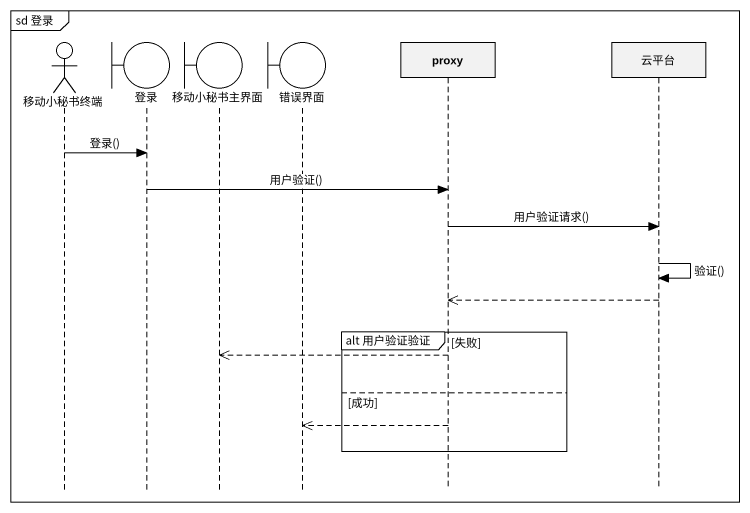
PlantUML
@startuml
mainframe sd 登录
hide footbox
actor 移动小秘书终端
boundary 登录
boundary 移动小秘书主界面
boundary 错误界面
participant proxy
participant 云平台

移动小秘书终端 -> 登录 : 登录()
登录 -> proxy : 用户验证()
proxy -> 云平台 : 用户验证请求()
云平台 -> 云平台 : 验证()
云平台 -->> proxy
group alt 用户验证验证 [失败]
  proxy -->> 移动小秘书主界面
else 成功
  proxy -->> 错误界面
end
@enduml
